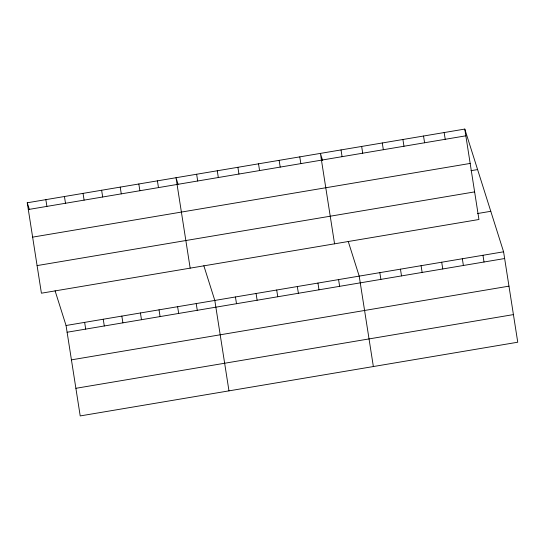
<?xml version="1.0" encoding="UTF-8"?>
<svg xmlns="http://www.w3.org/2000/svg" width="545" height="545" viewBox="0 0 545 545"><rect width="100%" height="100%" fill="white"/><g stroke="black" fill="none" stroke-linecap="round" stroke-linejoin="round"><path stroke-width="0.82" d="M464.79 129.076L478.946 219.499L41.413 293.203L27.25 202.781L464.79 129.076L503.587 251.797L517.75 342.219L80.21 415.924L66.054 325.501L55.079 290.792M28.306 209.525L465.846 135.821M32.632 237.136L470.171 163.432M470.996 170.687L477.597 169.577M37.087 265.592L474.627 191.888M477.584 213.524L490.786 211.297M66.054 325.501L503.587 251.797M67.103 332.239L504.643 258.534M71.429 359.857L508.969 286.152M75.884 388.306L513.424 314.601M322.688 160.632L320.399 153.404L334.562 243.826M348.228 241.408L359.203 276.117L373.359 366.54M178.072 184.23L176.015 177.725L190.171 268.147M203.837 265.728L214.812 300.438L228.975 390.86M27.25 202.781L29.307 209.294M482.965 255.271L484.021 262.009M444.161 132.551L445.217 139.295M462.337 258.746L463.393 265.483M423.533 136.025L424.589 142.77M441.709 262.22L442.765 268.958M402.912 139.5L403.968 146.244M421.081 265.694L422.137 272.439M382.283 142.974L383.339 149.718M400.459 269.169L401.508 275.913M361.655 146.448L362.711 153.193M379.831 272.643L380.887 279.387M341.027 149.923L342.083 156.667M338.574 279.592L339.63 286.336M299.777 156.878L300.833 163.616M317.946 283.066L319.002 289.811M279.149 160.353L280.205 167.09M297.325 286.541L298.381 293.285M258.521 163.827L259.577 170.565M276.697 290.015L277.752 296.759M237.893 167.301L238.948 174.039M256.068 293.489L257.124 300.234M217.264 170.776L218.32 177.513M235.44 296.964L236.496 303.708M196.643 174.25L197.699 180.988M196.22 303.572L197.276 310.316M177.622 306.706L178.678 313.45M157.416 180.858L158.472 187.596M159.031 309.839L160.087 316.577M138.825 183.985L139.881 190.73M140.433 312.973L141.489 319.711M120.227 187.119L121.283 193.863M121.835 316.1L122.891 322.844M101.629 190.253L102.685 196.997M103.243 319.234L104.299 325.978M83.038 193.386L84.094 200.124M84.645 322.368L85.701 329.112M64.439 196.52L65.495 203.258M45.848 199.647L46.904 206.391"/></g></svg>
